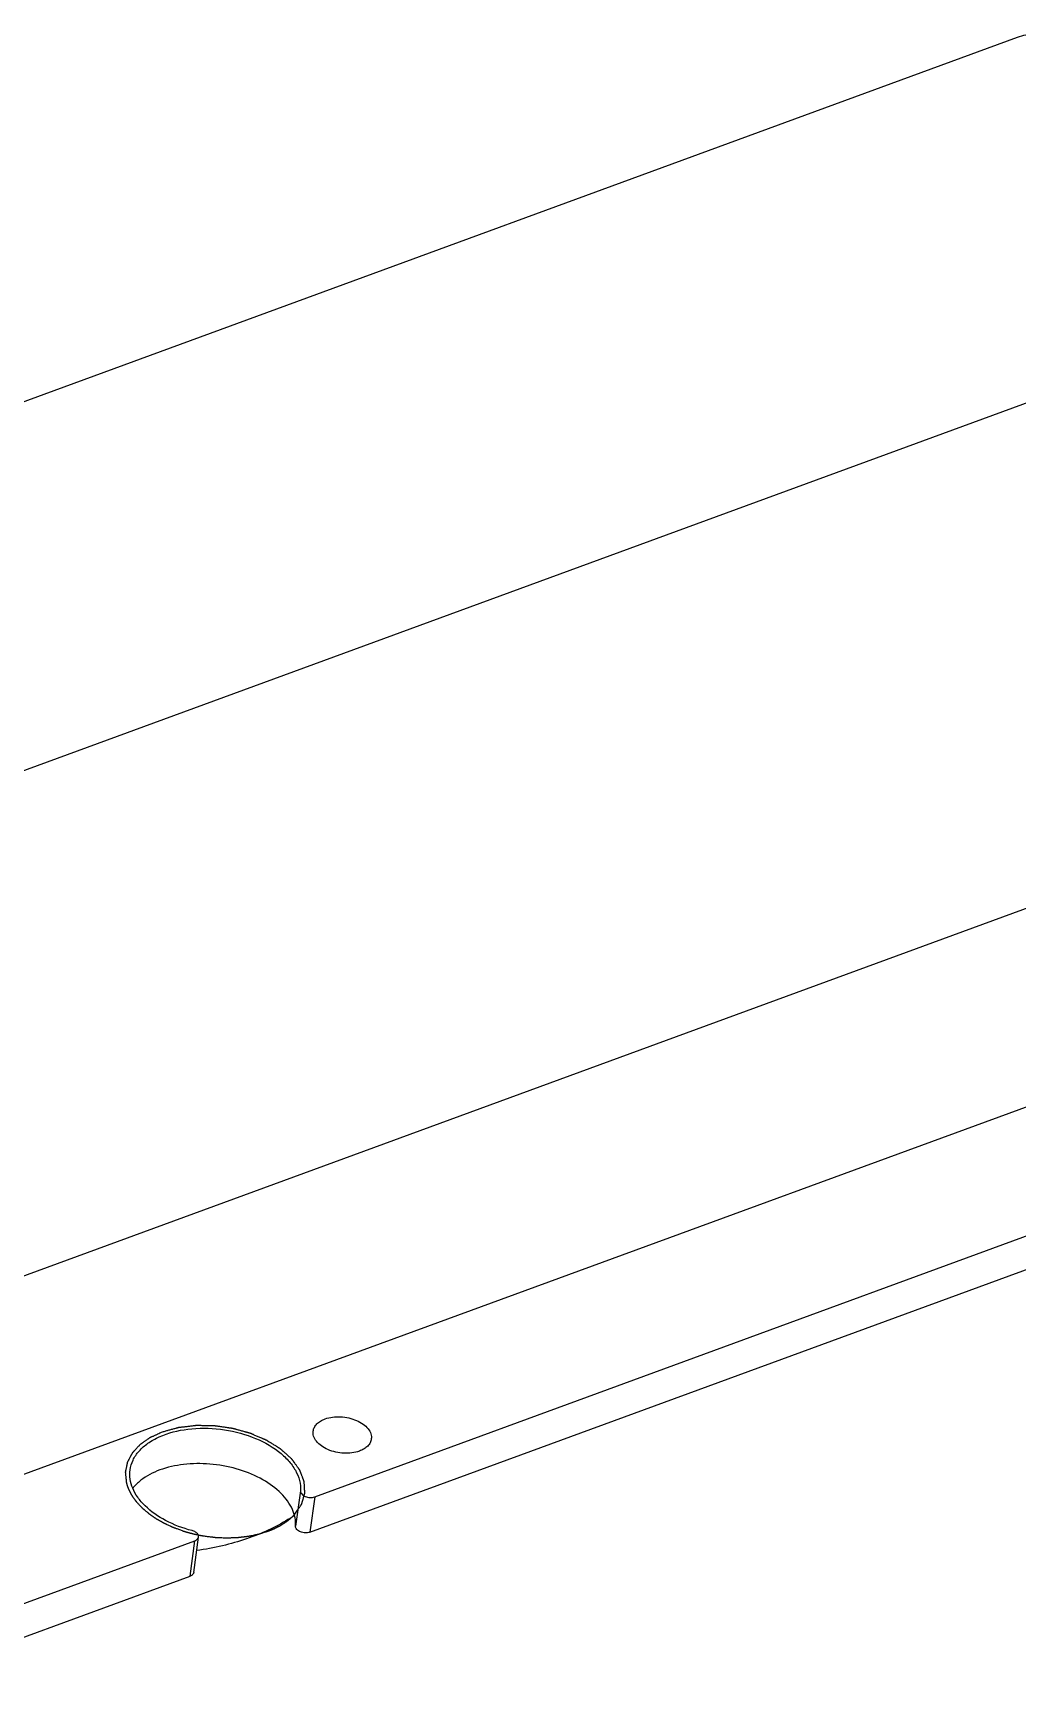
# Model space of a CAD drawing. Extents: x 0 to 297, y 0 to 210.
# Drawn here: x 230.01 to 245.25, y 12.76 to 38.22 of the extents above; entities that cross this region are included whole.
import ezdxf

# ---------------------------------------------------------------- set-up
doc = ezdxf.new("R2010")
doc.units = 0
doc.header["$LTSCALE"] = 16.335
doc.layers.get('0').update_dxf_attribs({"linetype": 'CONTINUOUS'})
doc.layers.add('02___PRT_ALL_AXES', color=7, linetype='CONTINUOUS')

msp = doc.modelspace()

# ---------------------------------------------------------------- linework, layer by layer
at = {"color": 7, "linetype": 'CONTINUOUS'}
for p, q in [((234.377, 15.537), (273.861, 30.02)), ((234.302, 14.989), (273.786, 29.472)), ((234.156, 15.629), (234.08, 15.081)), ((234.377, 15.537), (234.302, 14.989)), ((228.106, 13.237), (232.521, 14.857)), ((232.446, 14.309), (232.521, 14.857)), ((232.503, 14.366), (232.578, 14.914)), ((228.031, 12.689), (232.446, 14.309))]:
    msp.add_line(p, q, dxfattribs=at)
at = {"color": 5, "linetype": 'CONTINUOUS'}
for p, q in [((226.82, 14.767), (256.067, 25.495)), ((232.572, 14.947), (232.587, 14.944)), ((232.587, 14.944), (232.604, 14.941))]:
    msp.add_line(p, q, dxfattribs=at)
at = {"color": 7, "linetype": 'CONTINUOUS'}
for points, knots in [([(248.775, 33.724), (248.751, 34.018), (248.652, 34.616), (248.382, 35.487), (248.002, 36.311), (247.603, 36.931), (247.246, 37.357), (246.971, 37.628), (246.688, 37.853), (246.399, 38.029), (246.106, 38.152), (245.813, 38.217), (245.525, 38.219), (245.341, 38.176), (245.254, 38.145)], [0, 0, 0, 0, 0.141468, 0.288884, 0.435534, 0.574832, 0.64004, 0.701591, 0.759244, 0.813014, 0.863222, 0.910531, 0.955747, 1, 1, 1, 1]), ([(231.517, 15.953), (231.524, 16.006), (231.556, 16.112), (231.654, 16.253), (231.794, 16.376), (232.042, 16.512), (232.425, 16.607), (232.918, 16.603), (233.4, 16.487), (233.753, 16.302), (233.967, 16.109), (234.08, 15.956), (234.147, 15.794), (234.159, 15.682), (234.156, 15.629)], [0, 0, 0, 0, 0.047065, 0.096848, 0.151307, 0.211356, 0.34696, 0.496471, 0.646812, 0.784628, 0.846026, 0.901757, 0.95254, 1, 1, 1, 1]), ([(235.069, 16.245), (234.993, 16.217), (234.824, 16.199), (234.62, 16.243), (234.48, 16.32), (234.402, 16.39), (234.355, 16.471), (234.348, 16.53), (234.352, 16.556)], [0, 0, 0, 0, 0.272588, 0.559243, 0.691006, 0.807894, 0.909201, 1, 1, 1, 1]), ([(234.352, 16.556), (234.355, 16.576), (234.368, 16.616), (234.408, 16.669), (234.466, 16.713), (234.511, 16.735), (234.536, 16.744)], [0, 0, 0, 0, 0.218552, 0.452353, 0.712015, 1, 1, 1, 1]), ([(234.536, 16.744), (234.612, 16.771), (234.782, 16.79), (234.985, 16.745), (235.125, 16.669), (235.203, 16.599), (235.251, 16.518), (235.257, 16.459), (235.253, 16.433)], [0, 0, 0, 0, 0.272588, 0.559243, 0.691006, 0.807894, 0.909201, 1, 1, 1, 1]), ([(235.253, 16.433), (235.251, 16.413), (235.238, 16.372), (235.197, 16.319), (235.14, 16.276), (235.094, 16.254), (235.069, 16.245)], [0, 0, 0, 0, 0.218552, 0.452353, 0.712015, 1, 1, 1, 1]), ([(234.08, 15.081), (234.086, 15.169), (234.044, 15.362), (233.856, 15.612), (233.569, 15.82), (233.209, 15.971), (232.808, 16.052), (232.402, 16.057), (232.029, 15.986), (231.807, 15.882), (231.715, 15.816)], [0, 0, 0, 0, 0.09224, 0.19814, 0.321508, 0.459278, 0.604393, 0.748117, 0.882015, 1, 1, 1, 1]), ([(232.477, 15.013), (232.335, 15.05), (232.074, 15.147), (231.793, 15.339), (231.633, 15.522), (231.553, 15.663), (231.511, 15.808), (231.51, 15.906), (231.517, 15.953)], [0, 0, 0, 0, 0.301728, 0.571328, 0.691155, 0.800969, 0.902749, 1, 1, 1, 1]), ([(231.715, 15.816), (231.709, 15.812), (231.685, 15.794), (231.661, 15.775), (231.645, 15.76)], [0, 0, 0, 0, 0.254506, 1, 1, 1, 1]), ([(231.645, 15.76), (231.636, 15.753), (231.605, 15.724), (231.576, 15.693), (231.557, 15.668)], [0, 0, 0, 0, 0.256479, 1, 1, 1, 1]), ([(234.156, 15.629), (234.155, 15.612), (234.174, 15.572), (234.231, 15.538), (234.303, 15.523), (234.354, 15.529), (234.377, 15.537)], [0, 0, 0, 0, 0.191254, 0.44098, 0.727894, 1, 1, 1, 1]), ([(234.302, 14.989), (234.279, 14.981), (234.228, 14.975), (234.156, 14.99), (234.098, 15.024), (234.079, 15.064), (234.08, 15.081)], [0, 0, 0, 0, 0.272106, 0.55902, 0.808746, 1, 1, 1, 1]), ([(232.578, 14.931), (232.576, 14.94), (232.566, 14.964), (232.53, 14.995), (232.496, 15.008), (232.477, 15.013)], [0, 0, 0, 0, 0.203187, 0.567856, 1, 1, 1, 1]), ([(232.521, 14.857), (232.536, 14.862), (232.561, 14.876), (232.576, 14.902), (232.578, 14.915)], [0, 0, 0, 0, 0.549307, 1, 1, 1, 1]), ([(232.503, 14.367), (232.501, 14.354), (232.486, 14.328), (232.461, 14.314), (232.446, 14.309)], [0, 0, 0, 0, 0.450693, 1, 1, 1, 1])]:
    msp.add_open_spline(points, degree=3, knots=knots, dxfattribs=at)
at = {"color": 5, "linetype": 'CONTINUOUS'}
for points, knots in [([(234.069, 15.269), (234.076, 15.279), (234.09, 15.3), (234.108, 15.327), (234.122, 15.348), (234.133, 15.364), (234.144, 15.38), (234.153, 15.393), (234.16, 15.403), (234.164, 15.41), (234.167, 15.415), (234.169, 15.417), (234.17, 15.419), (234.172, 15.421), (234.173, 15.423), (234.174, 15.424), (234.174, 15.424), (234.174, 15.425), (234.174, 15.425), (234.175, 15.426), (234.175, 15.428), (234.175, 15.43), (234.176, 15.432), (234.177, 15.436), (234.179, 15.44), (234.18, 15.446), (234.182, 15.453), (234.185, 15.462), (234.187, 15.471), (234.191, 15.482), (234.195, 15.497), (234.2, 15.514), (234.205, 15.531), (234.209, 15.546), (234.212, 15.557), (234.214, 15.566), (234.217, 15.573), (234.218, 15.579), (234.219, 15.583), (234.221, 15.588), (234.222, 15.591), (234.222, 15.593), (234.222, 15.594), (234.223, 15.595), (234.223, 15.595), (234.223, 15.596), (234.223, 15.597), (234.223, 15.598), (234.223, 15.599), (234.223, 15.601), (234.222, 15.603), (234.222, 15.606), (234.222, 15.61), (234.222, 15.614), (234.221, 15.621), (234.221, 15.628), (234.221, 15.637), (234.22, 15.646), (234.219, 15.658), (234.219, 15.673), (234.218, 15.691), (234.217, 15.709), (234.216, 15.728), (234.215, 15.741), (234.214, 15.75), (234.214, 15.755), (234.214, 15.759), (234.214, 15.763), (234.213, 15.766), (234.213, 15.768), (234.213, 15.77), (234.213, 15.772), (234.213, 15.773), (234.213, 15.773), (234.213, 15.774), (234.213, 15.774), (234.212, 15.776), (234.211, 15.777), (234.211, 15.78), (234.209, 15.783), (234.208, 15.786), (234.206, 15.792), (234.203, 15.8), (234.199, 15.809), (234.196, 15.818), (234.192, 15.827), (234.188, 15.839), (234.182, 15.854), (234.175, 15.872), (234.169, 15.887), (234.165, 15.899), (234.161, 15.908), (234.158, 15.917), (234.154, 15.927), (234.151, 15.934), (234.149, 15.94), (234.148, 15.944), (234.147, 15.947), (234.146, 15.949), (234.145, 15.95), (234.145, 15.951), (234.145, 15.952), (234.144, 15.952), (234.143, 15.954), (234.142, 15.956), (234.14, 15.959), (234.137, 15.962), (234.134, 15.967), (234.13, 15.972), (234.124, 15.98), (234.118, 15.988), (234.11, 16), (234.099, 16.014), (234.083, 16.037), (234.068, 16.057), (234.055, 16.075), (234.049, 16.083), (234.043, 16.092), (234.038, 16.099), (234.034, 16.105), (234.03, 16.109), (234.028, 16.113), (234.026, 16.116), (234.024, 16.118), (234.023, 16.12), (234.022, 16.121), (234.021, 16.122), (234.021, 16.122), (234.021, 16.122), (234.02, 16.123), (234.02, 16.124), (234.018, 16.125), (234.016, 16.126), (234.014, 16.128), (234.011, 16.131), (234.006, 16.136), (233.999, 16.142), (233.987, 16.153), (233.972, 16.166), (233.955, 16.182), (233.937, 16.198), (233.919, 16.213), (233.905, 16.227), (233.893, 16.237), (233.884, 16.245), (233.875, 16.253), (233.868, 16.259), (233.862, 16.265), (233.858, 16.268), (233.855, 16.271), (233.853, 16.273), (233.851, 16.274), (233.85, 16.276), (233.849, 16.276), (233.848, 16.277), (233.848, 16.278), (233.846, 16.278), (233.845, 16.279), (233.843, 16.28), (233.841, 16.282), (233.837, 16.284), (233.833, 16.287), (233.825, 16.292), (233.816, 16.297), (233.805, 16.304), (233.794, 16.311), (233.78, 16.32), (233.761, 16.331), (233.739, 16.345), (233.717, 16.359), (233.699, 16.37), (233.684, 16.379), (233.673, 16.386), (233.662, 16.393), (233.653, 16.398), (233.646, 16.403), (233.641, 16.406), (233.637, 16.408), (233.635, 16.41), (233.633, 16.411), (233.632, 16.412), (233.631, 16.412), (233.63, 16.413), (233.629, 16.413), (233.627, 16.414), (233.625, 16.415), (233.622, 16.416), (233.616, 16.418), (233.61, 16.421), (233.601, 16.425), (233.591, 16.429), (233.578, 16.435), (233.565, 16.44), (233.548, 16.448), (233.527, 16.457), (233.502, 16.468), (233.476, 16.478), (233.451, 16.489), (233.43, 16.498), (233.413, 16.506), (233.402, 16.51), (233.395, 16.513), (233.391, 16.515), (233.388, 16.517), (233.385, 16.518), (233.383, 16.519), (233.381, 16.52), (233.378, 16.52), (233.373, 16.522), (233.367, 16.523), (233.36, 16.525), (233.353, 16.527), (233.344, 16.53), (233.333, 16.533), (233.319, 16.537), (233.305, 16.541), (233.286, 16.546), (233.263, 16.552), (233.235, 16.56), (233.208, 16.567), (233.185, 16.574), (233.166, 16.579), (233.152, 16.583), (233.141, 16.586), (233.131, 16.589), (233.124, 16.591), (233.119, 16.592), (233.114, 16.593), (233.111, 16.594), (233.109, 16.595), (233.107, 16.595), (233.106, 16.595), (233.105, 16.596), (233.103, 16.596), (233.1, 16.596), (233.095, 16.597), (233.089, 16.598), (233.079, 16.599), (233.067, 16.601), (233.053, 16.603), (233.034, 16.606), (233, 16.611), (232.961, 16.616), (232.923, 16.622), (232.898, 16.625), (232.879, 16.628), (232.865, 16.63), (232.853, 16.632), (232.843, 16.633), (232.836, 16.634), (232.83, 16.635), (232.826, 16.636), (232.823, 16.636), (232.822, 16.636), (232.821, 16.636), (232.82, 16.636), (232.817, 16.636), (232.814, 16.636), (232.811, 16.636), (232.806, 16.636), (232.8, 16.637), (232.79, 16.637), (232.773, 16.637), (232.749, 16.637), (232.72, 16.638), (232.691, 16.638), (232.662, 16.639), (232.634, 16.639), (232.61, 16.64), (232.59, 16.64), (232.576, 16.64), (232.564, 16.64), (232.555, 16.64), (232.551, 16.64), (232.547, 16.641), (232.544, 16.641), (232.542, 16.641), (232.54, 16.641), (232.539, 16.641), (232.538, 16.641), (232.537, 16.641), (232.535, 16.64), (232.532, 16.64), (232.526, 16.639), (232.519, 16.638), (232.512, 16.638), (232.503, 16.636), (232.487, 16.635), (232.464, 16.632), (232.436, 16.629), (232.409, 16.625), (232.381, 16.622), (232.358, 16.619), (232.339, 16.617), (232.326, 16.615), (232.312, 16.614), (232.3, 16.612), (232.291, 16.611), (232.284, 16.611), (232.279, 16.61), (232.274, 16.609), (232.271, 16.609), (232.269, 16.609), (232.267, 16.609), (232.266, 16.608), (232.265, 16.608), (232.263, 16.608), (232.261, 16.607), (232.256, 16.606), (232.251, 16.604), (232.245, 16.602), (232.238, 16.601), (232.23, 16.598), (232.215, 16.594), (232.193, 16.588), (232.168, 16.581), (232.142, 16.574), (232.108, 16.565), (232.066, 16.553), (232.031, 16.544), (232.014, 16.539)], [0, 0, 0, 0, 0.015625, 0.03125, 0.039062, 0.046875, 0.054688, 0.0625, 0.066406, 0.070312, 0.072266, 0.073242, 0.074219, 0.075195, 0.076172, 0.07666, 0.076782, 0.076904, 0.077148, 0.077637, 0.078125, 0.079102, 0.080078, 0.082031, 0.083984, 0.085938, 0.089844, 0.09375, 0.097656, 0.101562, 0.109375, 0.117188, 0.125, 0.132812, 0.136719, 0.140625, 0.144531, 0.146484, 0.148438, 0.150391, 0.152344, 0.152832, 0.15332, 0.153564, 0.153809, 0.154053, 0.154297, 0.154785, 0.155273, 0.15625, 0.157227, 0.158203, 0.160156, 0.162109, 0.164062, 0.167969, 0.171875, 0.175781, 0.179688, 0.1875, 0.195312, 0.203125, 0.210938, 0.21875, 0.220703, 0.222656, 0.224609, 0.226562, 0.227539, 0.228516, 0.229492, 0.22998, 0.230469, 0.230713, 0.230957, 0.231201, 0.231445, 0.232422, 0.233398, 0.234375, 0.236328, 0.238281, 0.242188, 0.246094, 0.25, 0.253906, 0.257812, 0.265625, 0.273438, 0.28125, 0.285156, 0.289062, 0.292969, 0.296875, 0.300781, 0.302734, 0.304688, 0.305664, 0.306641, 0.307129, 0.307373, 0.307617, 0.308105, 0.308594, 0.30957, 0.310547, 0.3125, 0.314453, 0.316406, 0.320312, 0.324219, 0.328125, 0.335938, 0.34375, 0.359375, 0.363281, 0.367188, 0.371094, 0.375, 0.376953, 0.378906, 0.380859, 0.381836, 0.382812, 0.383789, 0.384277, 0.384521, 0.384644, 0.384766, 0.38501, 0.385254, 0.385742, 0.386719, 0.387695, 0.388672, 0.390625, 0.394531, 0.398438, 0.40625, 0.414062, 0.421875, 0.429688, 0.4375, 0.441406, 0.445312, 0.449219, 0.453125, 0.455078, 0.457031, 0.458008, 0.458984, 0.459961, 0.460449, 0.460938, 0.461182, 0.461426, 0.461914, 0.462402, 0.462891, 0.463867, 0.464844, 0.466797, 0.46875, 0.472656, 0.476562, 0.480469, 0.484375, 0.492188, 0.5, 0.507812, 0.515625, 0.519531, 0.523438, 0.527344, 0.53125, 0.533203, 0.535156, 0.536133, 0.537109, 0.537598, 0.538086, 0.538574, 0.538818, 0.539062, 0.539551, 0.540039, 0.541016, 0.542969, 0.544922, 0.546875, 0.550781, 0.554688, 0.558594, 0.5625, 0.570312, 0.578125, 0.585938, 0.59375, 0.601562, 0.605469, 0.609375, 0.611328, 0.612305, 0.613281, 0.614258, 0.614746, 0.615234, 0.616211, 0.617188, 0.619141, 0.621094, 0.623047, 0.625, 0.628906, 0.632812, 0.636719, 0.640625, 0.648438, 0.65625, 0.664062, 0.671875, 0.675781, 0.679688, 0.683594, 0.685547, 0.6875, 0.689453, 0.69043, 0.691406, 0.691895, 0.692383, 0.692627, 0.692871, 0.693359, 0.694336, 0.695312, 0.697266, 0.699219, 0.703125, 0.707031, 0.710938, 0.71875, 0.734375, 0.742188, 0.75, 0.753906, 0.757812, 0.761719, 0.763672, 0.765625, 0.767578, 0.768555, 0.769043, 0.769287, 0.769531, 0.77002, 0.770508, 0.771484, 0.772461, 0.773438, 0.775391, 0.777344, 0.78125, 0.789062, 0.796875, 0.804688, 0.8125, 0.820312, 0.828125, 0.832031, 0.835938, 0.839844, 0.841797, 0.842773, 0.84375, 0.844727, 0.845215, 0.845703, 0.845947, 0.846191, 0.846436, 0.84668, 0.847656, 0.849609, 0.851562, 0.853516, 0.855469, 0.859375, 0.867188, 0.875, 0.882812, 0.890625, 0.898438, 0.902344, 0.90625, 0.910156, 0.914062, 0.916016, 0.917969, 0.919922, 0.920898, 0.921875, 0.922363, 0.922852, 0.923096, 0.92334, 0.923828, 0.924805, 0.925781, 0.927734, 0.929688, 0.931641, 0.933594, 0.9375, 0.945312, 0.953125, 0.960938, 0.96875, 0.984375, 1, 1, 1, 1]), ([(232.014, 16.539), (232.003, 16.534), (231.979, 16.523), (231.949, 16.509), (231.926, 16.499), (231.908, 16.49), (231.89, 16.482), (231.872, 16.474), (231.857, 16.467), (231.847, 16.463), (231.841, 16.46), (231.837, 16.458), (231.833, 16.456), (231.83, 16.455), (231.828, 16.454), (231.827, 16.453), (231.826, 16.453), (231.825, 16.452), (231.824, 16.452), (231.823, 16.451), (231.822, 16.45), (231.819, 16.448), (231.816, 16.446), (231.811, 16.443), (231.805, 16.439), (231.798, 16.433), (231.788, 16.427), (231.776, 16.418), (231.761, 16.408), (231.747, 16.398), (231.732, 16.387), (231.717, 16.377), (231.705, 16.369), (231.695, 16.362), (231.688, 16.357), (231.682, 16.352), (231.677, 16.349), (231.674, 16.347), (231.671, 16.345), (231.67, 16.344), (231.669, 16.343), (231.668, 16.343), (231.668, 16.342), (231.667, 16.342), (231.666, 16.341), (231.665, 16.339), (231.663, 16.337), (231.661, 16.335), (231.658, 16.332), (231.655, 16.328), (231.648, 16.321), (231.639, 16.311), (231.628, 16.299), (231.617, 16.287), (231.606, 16.275), (231.595, 16.263), (231.585, 16.253), (231.578, 16.245), (231.572, 16.239), (231.567, 16.233), (231.562, 16.228), (231.559, 16.224), (231.556, 16.221), (231.554, 16.219), (231.553, 16.218), (231.552, 16.216), (231.551, 16.216), (231.551, 16.215), (231.55, 16.215), (231.55, 16.214), (231.55, 16.214), (231.549, 16.213), (231.548, 16.211), (231.548, 16.21), (231.546, 16.207), (231.545, 16.205), (231.543, 16.2), (231.54, 16.195), (231.536, 16.188), (231.532, 16.181), (231.528, 16.172), (231.522, 16.161), (231.515, 16.148), (231.508, 16.134), (231.5, 16.121), (231.494, 16.11), (231.49, 16.101), (231.486, 16.094), (231.483, 16.089), (231.481, 16.084), (231.479, 16.081), (231.478, 16.078), (231.476, 16.076), (231.476, 16.075), (231.475, 16.073), (231.475, 16.073), (231.474, 16.072), (231.474, 16.072), (231.474, 16.071), (231.474, 16.069), (231.473, 16.067), (231.473, 16.064), (231.472, 16.059), (231.47, 16.053), (231.469, 16.046), (231.467, 16.039), (231.466, 16.031), (231.464, 16.022), (231.462, 16.01), (231.459, 15.996), (231.456, 15.981), (231.453, 15.97), (231.451, 15.96), (231.45, 15.953), (231.448, 15.946), (231.447, 15.939), (231.446, 15.933), (231.445, 15.928), (231.444, 15.925), (231.444, 15.922), (231.443, 15.921), (231.443, 15.92), (231.443, 15.919), (231.443, 15.919), (231.443, 15.918), (231.443, 15.917), (231.443, 15.915), (231.444, 15.913), (231.444, 15.91), (231.444, 15.906), (231.445, 15.901), (231.445, 15.895), (231.446, 15.887), (231.447, 15.878), (231.448, 15.865), (231.449, 15.851), (231.451, 15.836), (231.453, 15.816), (231.455, 15.792), (231.457, 15.772), (231.458, 15.762)], [0, 0, 0, 0, 0.03125, 0.0625, 0.078125, 0.09375, 0.109375, 0.125, 0.140625, 0.148438, 0.152344, 0.15625, 0.160156, 0.162109, 0.164062, 0.165039, 0.166016, 0.166504, 0.166992, 0.167969, 0.169922, 0.171875, 0.175781, 0.179688, 0.1875, 0.195312, 0.203125, 0.21875, 0.234375, 0.25, 0.265625, 0.28125, 0.296875, 0.304688, 0.3125, 0.320312, 0.324219, 0.328125, 0.330078, 0.332031, 0.333008, 0.333496, 0.333984, 0.334961, 0.335938, 0.337891, 0.339844, 0.34375, 0.347656, 0.351562, 0.359375, 0.375, 0.390625, 0.40625, 0.421875, 0.4375, 0.453125, 0.460938, 0.46875, 0.476562, 0.484375, 0.488281, 0.492188, 0.494141, 0.496094, 0.498047, 0.499023, 0.499512, 0.5, 0.500488, 0.500977, 0.501953, 0.503906, 0.505859, 0.507812, 0.511719, 0.515625, 0.523438, 0.53125, 0.539062, 0.546875, 0.5625, 0.578125, 0.59375, 0.609375, 0.625, 0.632812, 0.640625, 0.648438, 0.652344, 0.65625, 0.660156, 0.662109, 0.664062, 0.665039, 0.666016, 0.666504, 0.666992, 0.667969, 0.669922, 0.671875, 0.675781, 0.679688, 0.6875, 0.695312, 0.703125, 0.710938, 0.71875, 0.734375, 0.75, 0.765625, 0.78125, 0.789062, 0.796875, 0.804688, 0.8125, 0.820312, 0.824219, 0.828125, 0.830078, 0.832031, 0.833008, 0.833496, 0.833984, 0.834961, 0.835938, 0.837891, 0.839844, 0.84375, 0.847656, 0.851562, 0.859375, 0.867188, 0.875, 0.890625, 0.90625, 0.921875, 0.9375, 0.96875, 1, 1, 1, 1]), ([(231.458, 15.762), (231.459, 15.758), (231.461, 15.751), (231.463, 15.742), (231.464, 15.736), (231.465, 15.734), (231.465, 15.732), (231.466, 15.73), (231.467, 15.727), (231.469, 15.722), (231.47, 15.717), (231.472, 15.711), (231.474, 15.706), (231.475, 15.702), (231.476, 15.699), (231.477, 15.697), (231.479, 15.691), (231.482, 15.684), (231.484, 15.678), (231.485, 15.674), (231.486, 15.671), (231.488, 15.668), (231.489, 15.664), (231.492, 15.658), (231.495, 15.651), (231.497, 15.646), (231.499, 15.643), (231.5, 15.64), (231.502, 15.636), (231.504, 15.632), (231.507, 15.626), (231.51, 15.62), (231.512, 15.616), (231.514, 15.612), (231.515, 15.609), (231.517, 15.606), (231.52, 15.601), (231.524, 15.592), (231.528, 15.585), (231.53, 15.581)], [0, 0, 0, 0, 0.0625, 0.125, 0.140625, 0.15625, 0.164062, 0.171875, 0.1875, 0.21875, 0.25, 0.28125, 0.3125, 0.328125, 0.34375, 0.359375, 0.375, 0.4375, 0.46875, 0.484375, 0.5, 0.515625, 0.53125, 0.5625, 0.625, 0.640625, 0.65625, 0.671875, 0.6875, 0.71875, 0.75, 0.78125, 0.8125, 0.828125, 0.84375, 0.859375, 0.875, 0.9375, 1, 1, 1, 1]), ([(231.53, 15.581), (231.532, 15.579), (231.534, 15.575), (231.537, 15.57), (231.539, 15.566), (231.541, 15.564), (231.542, 15.562), (231.542, 15.561), (231.543, 15.56), (231.543, 15.56), (231.544, 15.559), (231.545, 15.556), (231.547, 15.553), (231.55, 15.549), (231.553, 15.544), (231.555, 15.541), (231.557, 15.538), (231.559, 15.535), (231.563, 15.53), (231.567, 15.524), (231.57, 15.519), (231.572, 15.516), (231.574, 15.514), (231.575, 15.512), (231.577, 15.509), (231.581, 15.504), (231.585, 15.498), (231.589, 15.493), (231.591, 15.49), (231.593, 15.487), (231.596, 15.483), (231.599, 15.479), (231.603, 15.475), (231.605, 15.472), (231.607, 15.469), (231.608, 15.469), (231.608, 15.468), (231.609, 15.467), (231.61, 15.466), (231.612, 15.464), (231.614, 15.46), (231.618, 15.457), (231.623, 15.45), (231.627, 15.445), (231.63, 15.442)], [0, 0, 0, 0, 0.0625, 0.09375, 0.125, 0.140625, 0.15625, 0.164062, 0.167969, 0.171875, 0.179688, 0.1875, 0.21875, 0.25, 0.28125, 0.3125, 0.328125, 0.34375, 0.375, 0.4375, 0.46875, 0.484375, 0.5, 0.515625, 0.53125, 0.5625, 0.625, 0.65625, 0.671875, 0.6875, 0.71875, 0.75, 0.78125, 0.8125, 0.820312, 0.828125, 0.832031, 0.835938, 0.84375, 0.859375, 0.875, 0.90625, 0.9375, 1, 1, 1, 1]), ([(231.63, 15.442), (231.635, 15.437), (231.645, 15.426), (231.661, 15.41), (231.674, 15.397), (231.684, 15.386), (231.692, 15.378), (231.698, 15.372), (231.703, 15.366), (231.706, 15.363), (231.709, 15.36), (231.711, 15.359), (231.712, 15.358), (231.712, 15.357), (231.713, 15.356), (231.714, 15.355), (231.716, 15.354), (231.72, 15.351), (231.725, 15.347), (231.729, 15.343), (231.735, 15.338), (231.746, 15.329), (231.762, 15.316), (231.777, 15.303), (231.788, 15.294), (231.794, 15.289), (231.799, 15.285), (231.803, 15.281), (231.807, 15.278), (231.809, 15.276), (231.81, 15.275), (231.811, 15.274), (231.812, 15.274), (231.813, 15.273), (231.815, 15.271), (231.819, 15.269), (231.823, 15.266), (231.83, 15.261), (231.839, 15.255), (231.849, 15.248), (231.86, 15.241), (231.87, 15.234), (231.881, 15.226), (231.891, 15.219), (231.9, 15.213), (231.907, 15.209), (231.912, 15.205), (231.916, 15.202), (231.919, 15.2), (231.921, 15.199), (231.923, 15.198), (231.924, 15.197), (231.926, 15.196), (231.929, 15.194), (231.934, 15.191), (231.94, 15.188), (231.948, 15.184), (231.957, 15.178), (231.969, 15.172), (231.98, 15.165), (231.992, 15.159), (232.003, 15.152), (232.015, 15.146), (232.024, 15.14), (232.032, 15.136), (232.037, 15.133), (232.041, 15.131), (232.043, 15.13), (232.045, 15.129), (232.047, 15.128), (232.048, 15.127), (232.051, 15.126), (232.056, 15.124), (232.062, 15.121), (232.068, 15.118), (232.077, 15.114), (232.091, 15.107), (232.112, 15.098), (232.133, 15.088), (232.147, 15.081), (232.155, 15.078), (232.162, 15.075), (232.168, 15.072), (232.173, 15.07), (232.176, 15.068), (232.177, 15.068), (232.178, 15.067), (232.179, 15.067), (232.181, 15.066), (232.184, 15.065), (232.188, 15.063), (232.194, 15.061), (232.203, 15.058), (232.215, 15.054), (232.228, 15.048), (232.246, 15.042), (232.278, 15.03), (232.306, 15.02), (232.324, 15.013)], [0, 0, 0, 0, 0.03125, 0.0625, 0.09375, 0.109375, 0.125, 0.140625, 0.148438, 0.15625, 0.160156, 0.164062, 0.166016, 0.166992, 0.167969, 0.169922, 0.171875, 0.179688, 0.1875, 0.195312, 0.203125, 0.21875, 0.25, 0.28125, 0.296875, 0.304688, 0.3125, 0.320312, 0.328125, 0.330078, 0.332031, 0.333008, 0.333984, 0.335938, 0.339844, 0.34375, 0.351562, 0.359375, 0.375, 0.390625, 0.40625, 0.421875, 0.4375, 0.453125, 0.46875, 0.476562, 0.484375, 0.492188, 0.496094, 0.498047, 0.5, 0.501953, 0.503906, 0.507812, 0.515625, 0.523438, 0.53125, 0.546875, 0.5625, 0.578125, 0.59375, 0.609375, 0.625, 0.640625, 0.648438, 0.65625, 0.660156, 0.664062, 0.666016, 0.667969, 0.669922, 0.671875, 0.679688, 0.6875, 0.695312, 0.703125, 0.71875, 0.75, 0.78125, 0.796875, 0.804688, 0.8125, 0.820312, 0.828125, 0.830078, 0.832031, 0.833008, 0.833984, 0.835938, 0.839844, 0.84375, 0.851562, 0.859375, 0.875, 0.890625, 0.90625, 0.9375, 1, 1, 1, 1]), ([(233.654, 15.005), (233.66, 15.008), (233.671, 15.012), (233.684, 15.017), (233.693, 15.02), (233.697, 15.022), (233.7, 15.023), (233.702, 15.024), (233.707, 15.026), (233.714, 15.029), (233.723, 15.033), (233.731, 15.036), (233.738, 15.039), (233.743, 15.042), (233.746, 15.043), (233.749, 15.044), (233.752, 15.046), (233.76, 15.05), (233.77, 15.054), (233.779, 15.059), (233.784, 15.061), (233.786, 15.062), (233.789, 15.063), (233.79, 15.064), (233.793, 15.065), (233.798, 15.068), (233.807, 15.073), (233.816, 15.077), (233.824, 15.081), (233.827, 15.083), (233.829, 15.084), (233.832, 15.086), (233.836, 15.088), (233.843, 15.092), (233.85, 15.096), (233.857, 15.101), (233.864, 15.104), (233.868, 15.107), (233.871, 15.108), (233.873, 15.11), (233.876, 15.112), (233.883, 15.116), (233.894, 15.123), (233.903, 15.129), (233.908, 15.132)], [0, 0, 0, 0, 0.0625, 0.125, 0.140625, 0.15625, 0.164062, 0.171875, 0.1875, 0.21875, 0.25, 0.28125, 0.3125, 0.328125, 0.335938, 0.34375, 0.359375, 0.375, 0.4375, 0.46875, 0.484375, 0.492188, 0.5, 0.507812, 0.515625, 0.53125, 0.5625, 0.625, 0.640625, 0.65625, 0.664062, 0.671875, 0.6875, 0.71875, 0.75, 0.78125, 0.8125, 0.828125, 0.835938, 0.84375, 0.859375, 0.875, 0.9375, 1, 1, 1, 1]), ([(233.908, 15.132), (233.912, 15.135), (233.919, 15.14), (233.928, 15.146), (233.933, 15.15), (233.936, 15.152), (233.939, 15.154), (233.943, 15.156), (233.947, 15.16), (233.953, 15.164), (233.958, 15.168), (233.963, 15.171), (233.966, 15.174), (233.969, 15.176), (233.971, 15.178), (233.977, 15.182), (233.983, 15.187), (233.989, 15.192), (233.992, 15.195), (233.995, 15.197), (233.997, 15.199), (234, 15.202), (234.006, 15.207), (234.012, 15.212), (234.017, 15.217), (234.019, 15.219), (234.022, 15.221), (234.025, 15.224), (234.028, 15.228), (234.033, 15.232), (234.038, 15.237), (234.042, 15.241), (234.045, 15.243), (234.047, 15.246), (234.049, 15.248), (234.053, 15.253), (234.06, 15.26), (234.066, 15.266), (234.069, 15.269)], [0, 0, 0, 0, 0.0625, 0.125, 0.140625, 0.15625, 0.171875, 0.1875, 0.21875, 0.25, 0.28125, 0.3125, 0.328125, 0.34375, 0.359375, 0.375, 0.4375, 0.46875, 0.484375, 0.5, 0.515625, 0.53125, 0.5625, 0.625, 0.640625, 0.65625, 0.671875, 0.6875, 0.71875, 0.75, 0.78125, 0.8125, 0.828125, 0.84375, 0.859375, 0.875, 0.9375, 1, 1, 1, 1]), ([(232.324, 15.013), (232.328, 15.012), (232.335, 15.009), (232.344, 15.006), (232.35, 15.005), (232.354, 15.003), (232.357, 15.002), (232.359, 15.002), (232.36, 15.001), (232.362, 15.001), (232.363, 15), (232.366, 15), (232.369, 14.999), (232.374, 14.997), (232.381, 14.995), (232.388, 14.993), (232.395, 14.991), (232.4, 14.989), (232.405, 14.988), (232.414, 14.985), (232.425, 14.982), (232.435, 14.98), (232.443, 14.977), (232.451, 14.975), (232.462, 14.973), (232.472, 14.97), (232.481, 14.968), (232.487, 14.966), (232.495, 14.964), (232.504, 14.962), (232.515, 14.96), (232.521, 14.958), (232.526, 14.957), (232.528, 14.956), (232.531, 14.956), (232.535, 14.955), (232.543, 14.953), (232.556, 14.951), (232.567, 14.948), (232.572, 14.947)], [0, 0, 0, 0, 0.0625, 0.09375, 0.125, 0.140625, 0.15625, 0.164062, 0.167969, 0.171875, 0.179688, 0.1875, 0.203125, 0.21875, 0.25, 0.28125, 0.3125, 0.328125, 0.34375, 0.375, 0.4375, 0.46875, 0.5, 0.53125, 0.5625, 0.625, 0.65625, 0.671875, 0.6875, 0.75, 0.78125, 0.8125, 0.828125, 0.835938, 0.84375, 0.859375, 0.875, 0.9375, 1, 1, 1, 1]), ([(232.604, 14.941), (232.605, 14.941), (232.606, 14.941), (232.607, 14.94), (232.608, 14.94), (232.608, 14.94), (232.608, 14.94), (232.609, 14.94), (232.609, 14.94), (232.609, 14.94), (232.61, 14.94), (232.61, 14.94), (232.611, 14.94), (232.612, 14.939), (232.614, 14.939), (232.615, 14.939), (232.618, 14.938), (232.622, 14.938), (232.628, 14.936), (232.634, 14.935), (232.638, 14.935), (232.641, 14.934), (232.642, 14.934), (232.644, 14.934), (232.645, 14.933), (232.646, 14.933), (232.647, 14.933), (232.647, 14.933), (232.647, 14.933), (232.648, 14.933), (232.648, 14.933), (232.65, 14.933), (232.651, 14.932), (232.654, 14.932), (232.657, 14.931), (232.66, 14.931), (232.662, 14.931)], [0, 0, 0, 0, 0.0625, 0.09375, 0.125, 0.140625, 0.15625, 0.164062, 0.167969, 0.171875, 0.179688, 0.1875, 0.203125, 0.21875, 0.25, 0.28125, 0.3125, 0.375, 0.5, 0.625, 0.6875, 0.71875, 0.75, 0.78125, 0.796875, 0.8125, 0.820312, 0.828125, 0.832031, 0.835938, 0.84375, 0.859375, 0.875, 0.90625, 0.9375, 1, 1, 1, 1]), ([(232.662, 14.931), (232.684, 14.928), (232.716, 14.924), (232.754, 14.919), (232.776, 14.917), (232.793, 14.915), (232.806, 14.913), (232.817, 14.912), (232.824, 14.911), (232.829, 14.91), (232.833, 14.91), (232.835, 14.909), (232.837, 14.909), (232.838, 14.909), (232.84, 14.909), (232.844, 14.909), (232.85, 14.909), (232.858, 14.908), (232.866, 14.908), (232.877, 14.907), (232.896, 14.907), (232.923, 14.905), (232.951, 14.904), (232.97, 14.903), (232.981, 14.903), (232.989, 14.902), (232.997, 14.902), (233.003, 14.902), (233.007, 14.902), (233.009, 14.901), (233.01, 14.901), (233.012, 14.901), (233.014, 14.902), (233.017, 14.902), (233.023, 14.902), (233.029, 14.902), (233.04, 14.902), (233.054, 14.903), (233.07, 14.903), (233.086, 14.904), (233.102, 14.905), (233.118, 14.905), (233.134, 14.906), (233.147, 14.906), (233.158, 14.906), (233.165, 14.907), (233.17, 14.907), (233.174, 14.907), (233.178, 14.907), (233.18, 14.907), (233.182, 14.907), (233.184, 14.907), (233.187, 14.908), (233.19, 14.908), (233.194, 14.909), (233.199, 14.909), (233.206, 14.91), (233.216, 14.911), (233.229, 14.913), (233.245, 14.915), (233.26, 14.916), (233.276, 14.918), (233.291, 14.92), (233.307, 14.922), (233.32, 14.923), (233.33, 14.925), (233.337, 14.925), (233.342, 14.926), (233.345, 14.926), (233.348, 14.927), (233.349, 14.927), (233.35, 14.927), (233.352, 14.927), (233.355, 14.928), (233.361, 14.929), (233.368, 14.931), (233.376, 14.932), (233.386, 14.934), (233.403, 14.938), (233.428, 14.943), (233.452, 14.948), (233.469, 14.952), (233.479, 14.954), (233.487, 14.956), (233.494, 14.957), (233.5, 14.958), (233.503, 14.959), (233.505, 14.959), (233.506, 14.96), (233.507, 14.96), (233.509, 14.961), (233.512, 14.961), (233.517, 14.963), (233.523, 14.965), (233.532, 14.967), (233.543, 14.971), (233.557, 14.975), (233.576, 14.981), (233.599, 14.988), (233.626, 14.997), (233.645, 15.002), (233.654, 15.005)], [0, 0, 0, 0, 0.0625, 0.09375, 0.109375, 0.125, 0.140625, 0.148438, 0.15625, 0.160156, 0.164062, 0.166016, 0.166992, 0.167969, 0.169922, 0.171875, 0.179688, 0.1875, 0.195312, 0.203125, 0.21875, 0.25, 0.28125, 0.296875, 0.304688, 0.3125, 0.320312, 0.328125, 0.330078, 0.332031, 0.333008, 0.333984, 0.335938, 0.339844, 0.34375, 0.351562, 0.359375, 0.375, 0.390625, 0.40625, 0.421875, 0.4375, 0.453125, 0.46875, 0.476562, 0.484375, 0.488281, 0.492188, 0.496094, 0.498047, 0.5, 0.501953, 0.503906, 0.507812, 0.511719, 0.515625, 0.523438, 0.53125, 0.546875, 0.5625, 0.578125, 0.59375, 0.609375, 0.625, 0.640625, 0.648438, 0.65625, 0.660156, 0.664062, 0.666016, 0.666992, 0.667969, 0.669922, 0.671875, 0.679688, 0.6875, 0.695312, 0.703125, 0.71875, 0.75, 0.78125, 0.796875, 0.804688, 0.8125, 0.820312, 0.828125, 0.830078, 0.832031, 0.833008, 0.833984, 0.835938, 0.839844, 0.84375, 0.851562, 0.859375, 0.875, 0.890625, 0.90625, 0.9375, 0.96875, 1, 1, 1, 1])]:
    msp.add_open_spline(points, degree=3, knots=knots, dxfattribs=at)
at = {"color": 7, "linetype": 'CONTINUOUS'}
msp.add_open_spline([(232.578, 14.915), (232.579, 14.92), (232.579, 14.925), (232.578, 14.931)], degree=3, dxfattribs=at)
at = {"layer": '02___PRT_ALL_AXES', "color": 7, "linetype": 'CONTINUOUS'}
for p, q in [((245.254, 38.145), (220.844, 29.191)), ((225.792, 25.294), (250.202, 34.247)), ((228.323, 18.393), (252.733, 27.347))]:
    msp.add_line(p, q, dxfattribs=at)
for centre, radius, start, end in [((232.595, 17.38), 2.586, 302.0726, 302.8315), ((232.643, 17.307), 2.498, 302.823, 304.6186)]:
    msp.add_arc(centre, radius, start, end, dxfattribs=at)
msp.add_open_spline([(233.968, 15.189), (233.766, 15.062), (233.427, 14.909), (232.943, 14.771), (232.683, 14.722), (232.549, 14.703)], degree=3, knots=[0, 0, 0, 0, 0.474256, 0.731498, 1, 1, 1, 1], dxfattribs=at)

doc.saveas('drawing.dxf')
